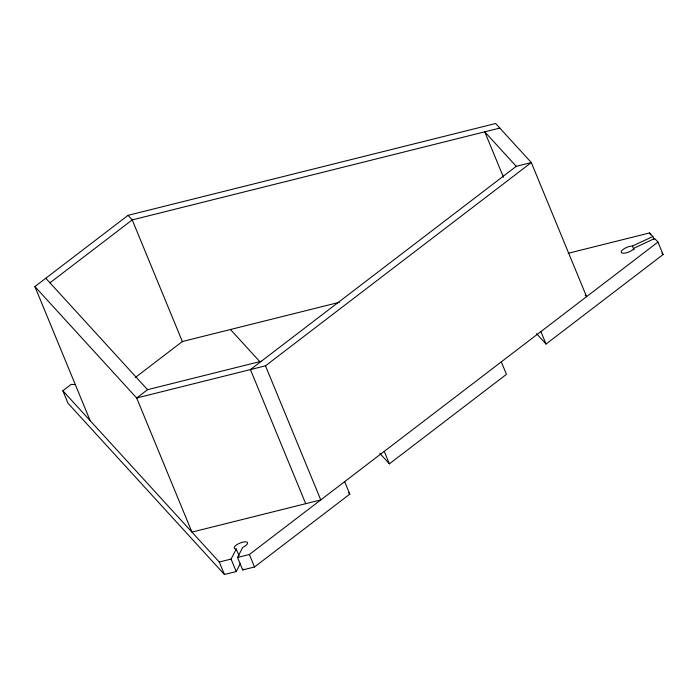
<?xml version="1.0" encoding="UTF-8"?>
<svg xmlns="http://www.w3.org/2000/svg" width="698" height="698" viewBox="0 0 698 698"><rect width="100%" height="100%" fill="white"/><g stroke="black" fill="none" stroke-linecap="round" stroke-linejoin="round"><path stroke-width="1.05" d="M344.664 481.646L349.803 494.123L254.526 566.977L242.66 569.934L243.087 569.053M242.66 569.934L237.521 557.466L242.747 547.363L244.317 546.534A7.207 2.539 -22.4 0 0 246.377 541.892A7.207 2.539 -22.4 0 0 236.526 544.894A7.207 2.539 -22.4 0 0 236.186 549.012L239.082 555.721M75.236 384.528L71.135 384.415L62.846 390.749L219.268 562.021L231.064 559.072L236.317 549.003M62.846 390.749L67.985 403.226L224.416 574.498L236.212 571.549L240.505 563.312M90.173 420.676L34.9 286.573L128.057 215.342L495.641 123.502L531.309 162.555L586.582 296.65L585.116 295.053M49.959 282.812L132.227 219.905L499.812 128.066M135.281 377.522L182.353 341.531L339.333 302.313M261.322 361.25L147.557 389.676L136.668 398L191.941 532.103L320.766 499.916L265.493 365.813L531.309 162.555L516.25 166.316L250.434 369.582L305.707 503.677M237.521 557.466L249.387 554.5L657.961 242.075L654.689 238.498L634.403 248.008A7.207 2.539 -22.4 0 1 625.644 252.99A7.207 2.539 -22.4 0 1 621.752 250.687A7.207 2.539 -22.4 0 1 631.193 246.106L632.449 246.045L652.883 236.517L654.07 239.397M379.852 453.386L389.397 463.838L506.451 374.329L501.312 361.861M536.579 333.688L546.045 344.053L663.1 254.543L657.961 242.075M568.155 253.295L649.62 232.94L652.883 236.517M265.493 365.813L136.668 398L34.9 286.573M661.791 253.112L663.1 254.543M516.25 166.316L484.752 131.826L503.459 177.205M128.057 215.342L132.227 219.905L182.51 341.907M230.462 329.508L259.848 361.686M348.337 492.518L349.803 494.123M45.789 278.249L147.557 389.676M649.62 232.94L650.414 234.86M632.449 246.045L634.028 249.884M540.906 331.576L546.045 344.053M384.258 451.362L389.397 463.838M249.387 554.5L254.526 566.977M231.064 559.072L236.212 571.549M219.268 562.021L224.416 574.498"/></g></svg>
